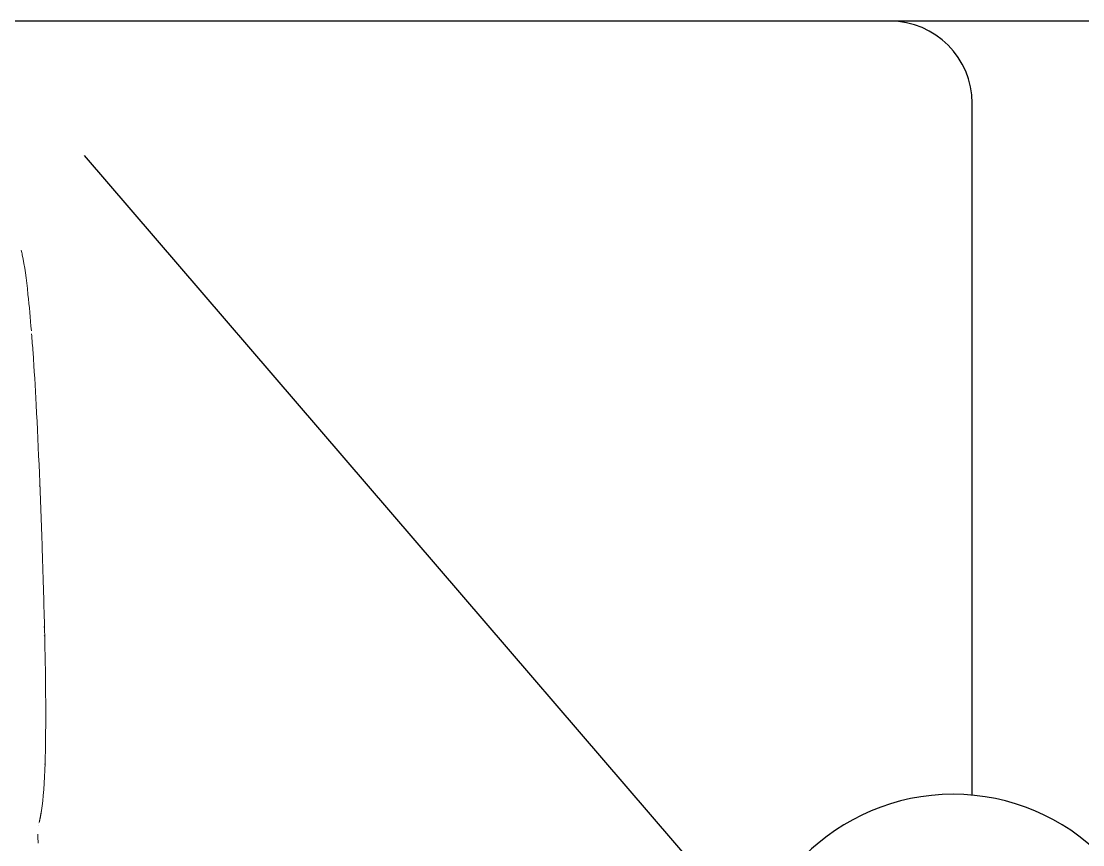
# Model space of a CAD drawing. Extents: x -1073 to 35213, y -1180 to 6950.
# Drawn here: x 18339.1 to 18468.5, y 768.2 to 868.6 of the extents above; entities that cross this region are included whole.
import ezdxf

# ---------------------------------------------------------------- set-up
doc = ezdxf.new("R2010")
doc.units = 0
doc.header["$LTSCALE"] = 25
doc.layers.get('0').update_dxf_attribs({"color": 9, "lineweight": 9})
for name, color, linetype, lineweight in [('04', 9, 'Continuous', 9), ('DATA TAVAN', 160, 'Continuous', 30), ('E-DAHİLİ DOME KAMERA', 7, 'Continuous', 30), ('E-DAHİLİ KAMERA', 7, 'Continuous', 30)]:
    doc.layers.add(name, color=color, linetype=linetype, lineweight=lineweight)

# ---------------------------------------------------------------- blocks, each defined once
blk = doc.blocks.new('p-araba-polo')
for points, degree, knots in [([(0.4758, -0.7941), (0.4779, -0.7946), (0.4931, -0.7978), (0.5106, -0.8003), (0.5297, -0.8023)], 3, [0, 0, 0, 0, 0.124213, 1, 1, 1, 1]), ([(0.578, -0.8067), (0.5852, -0.8073), (0.6136, -0.8094), (0.6943, -0.8142), (0.7938, -0.8181), (0.9022, -0.8216), (0.9869, -0.8238), (1.0486, -0.8241), (1.0808, -0.8236)], 3, [0, 0, 0, 0, 0.049552, 0.182368, 0.511137, 0.607099, 0.78604, 1, 1, 1, 1]), ([(0.5894, -0.8074), (0.5894, -0.8074), (0.5894, -0.8074), (0.5894, -0.8074), (0.5894, -0.8074), (0.5894, -0.8074), (0.5894, -0.8074), (0.5894, -0.8074), (0.5894, -0.8074), (0.5894, -0.8074), (0.5894, -0.8074), (0.5894, -0.8074), (0.5894, -0.8074), (0.5894, -0.8074), (0.5894, -0.8074)], 7, [0, 0, 0, 0, 0, 0, 0, 0, 1, 1, 1, 1, 1, 1, 1, 1, 1, 1, 1, 1, 1, 1, 1]), ([(1.1747, -0.8151), (1.1747, -0.8151), (1.1747, -0.8151), (1.1747, -0.8151), (1.1747, -0.8151), (1.1747, -0.8151), (1.1747, -0.8151), (1.1747, -0.8151), (1.1747, -0.8151), (1.1747, -0.8151), (1.1747, -0.8151)], 5, [0, 0, 0, 0, 0, 0, 1, 1, 1, 1, 1, 1.000001, 1.000001, 1.000001, 1.000001, 1.000001, 1.000001]), ([(1.1747, -0.8151), (1.1747, -0.8151), (1.1747, -0.8151), (1.1747, -0.8151), (1.1747, -0.8151), (1.1747, -0.8151), (1.1747, -0.8151)], 3, [0, 0, 0, 0, 1, 1, 1, 1.000001, 1.000001, 1.000001, 1.000001]), ([(1.1766, -0.815), (1.1766, -0.815), (1.1766, -0.815), (1.1766, -0.815), (1.1766, -0.815), (1.1766, -0.815), (1.1766, -0.815)], 3, [0, 0, 0, 0, 1, 1, 1, 1, 1, 1, 1]), ([(1.191, -0.8144), (1.1909, -0.8144), (1.1897, -0.8144), (1.1862, -0.8144), (1.1896, -0.8144), (1.1952, -0.8145), (1.1986, -0.8146)], 3, [0, 0, 0, 0, 0.113468, 0.583142, 0.713373, 1, 1, 1, 1]), ([(1.1685, -0.817), (1.1673, -0.8173), (1.1645, -0.8178), (1.1614, -0.8183), (1.1596, -0.8186)], 3, [0, 0, 0, 0, 0.431347, 1, 1, 1, 1])]:
    blk.add_open_spline(points, degree=degree, knots=knots)
for points, degree in [([(0.5299, -0.8023), (0.5443, -0.8039), (0.5588, -0.8052), (0.5741, -0.8064)], 3), ([(1.1778, -0.815), (1.1778, -0.815), (1.1778, -0.815), (1.1778, -0.815), (1.1778, -0.815), (1.1778, -0.815), (1.1778, -0.815)], 6), ([(1.1778, -0.815), (1.1778, -0.815), (1.1778, -0.815), (1.1778, -0.815), (1.1778, -0.815), (1.1778, -0.815)], 5), ([(0.7638, -0.8164), (0.7637, -0.8164), (0.7637, -0.8163), (0.7636, -0.8162), (0.7635, -0.8161), (0.7634, -0.8159)], 5), ([(0.7638, -0.8164), (0.7637, -0.8164), (0.7637, -0.8163), (0.7636, -0.8162), (0.7635, -0.8161), (0.7634, -0.8159)], 5), ([(0.9357, -0.8222), (0.9352, -0.8222), (0.9348, -0.8222), (0.9343, -0.8222)], 3), ([(0.9453, -0.8224), (0.9455, -0.8224), (0.9457, -0.8224), (0.9459, -0.8223), (0.9461, -0.8222), (0.9463, -0.8221)], 5), ([(0.9453, -0.8224), (0.9455, -0.8224), (0.9457, -0.8224), (0.9459, -0.8223), (0.9461, -0.8222), (0.9463, -0.8221)], 5), ([(1.0811, -0.8236), (1.0881, -0.8235), (1.0946, -0.8233), (1.1009, -0.8231)], 3), ([(1.1004, -0.8231), (1.1009, -0.8231), (1.1013, -0.8231), (1.1018, -0.8231), (1.1022, -0.823), (1.1026, -0.8229)], 5), ([(1.1026, -0.8229), (1.1022, -0.823), (1.1018, -0.8231), (1.1013, -0.8231), (1.1009, -0.8231), (1.1004, -0.8231)], 5), ([(1.1014, -0.8231), (1.1013, -0.8231), (1.1011, -0.8231), (1.101, -0.8231), (1.1008, -0.8231), (1.1007, -0.8231), (1.1006, -0.8231), (1.1004, -0.8231)], 7), ([(1.1004, -0.8231), (1.1008, -0.8231), (1.1011, -0.8231), (1.1015, -0.8231)], 3), ([(1.1009, -0.8231), (1.1242, -0.8223), (1.1443, -0.821), (1.1589, -0.8187)], 3), ([(1.1596, -0.8186), (1.1593, -0.8187), (1.1591, -0.8187), (1.1588, -0.8188), (1.1585, -0.8188), (1.1583, -0.8188)], 5), ([(1.1596, -0.8186), (1.1593, -0.8187), (1.1591, -0.8187), (1.1588, -0.8188), (1.1585, -0.8188), (1.1583, -0.8188)], 5), ([(1.1589, -0.8187), (1.1624, -0.8182), (1.1655, -0.8176), (1.1686, -0.817)], 3), ([(1.1596, -0.8186), (1.1623, -0.8181), (1.165, -0.8176), (1.1677, -0.8171), (1.1705, -0.8166), (1.1732, -0.816)], 5), ([(1.1686, -0.817), (1.167, -0.8173), (1.1652, -0.8177), (1.1634, -0.818), (1.1615, -0.8183), (1.1596, -0.8186)], 5)]:
    blk.add_open_spline(points, degree=degree)
blk = doc.blocks.new('100_DAHİLİ DOME KAMERA')
at = {"layer": 'E-DAHİLİ DOME KAMERA', "color": 4, "linetype": 'Continuous'}
blk.add_circle((0, 0), 2.566, dxfattribs=at)
at = {"layer": 'E-DAHİLİ KAMERA', "color": 4}
blk.add_line((2.566, 0), (13.416, 6.264), dxfattribs=at)

msp = doc.modelspace()

# ---------------------------------------------------------------- linework, layer by layer
at = {"layer": 'DATA TAVAN'}
for p, q in [((18823.98, 868.59), (18168.03, 868.59)), ((18455.06, 774.26), (18455.06, 858.59))]:
    msp.add_line(p, q, dxfattribs=at)
msp.add_arc((18445.06, 858.59), 10, 0, 90, dxfattribs=at)

# ---------------------------------------------------------------- block references
at = {"layer": '04', "xscale": -100, "yscale": 100, "zscale": 100, "rotation": 90}
msp.add_blockref('p-araba-polo', (18259.73, 888.27), dxfattribs=at)
at = {"layer": 'E-DAHİLİ DOME KAMERA', "xscale": -10, "yscale": 10, "zscale": 9.999999999999998, "rotation": 340.6722867207876}
msp.add_blockref('100_DAHİLİ DOME KAMERA', (18452.73, 748.71), dxfattribs=at)

doc.saveas('drawing.dxf')
